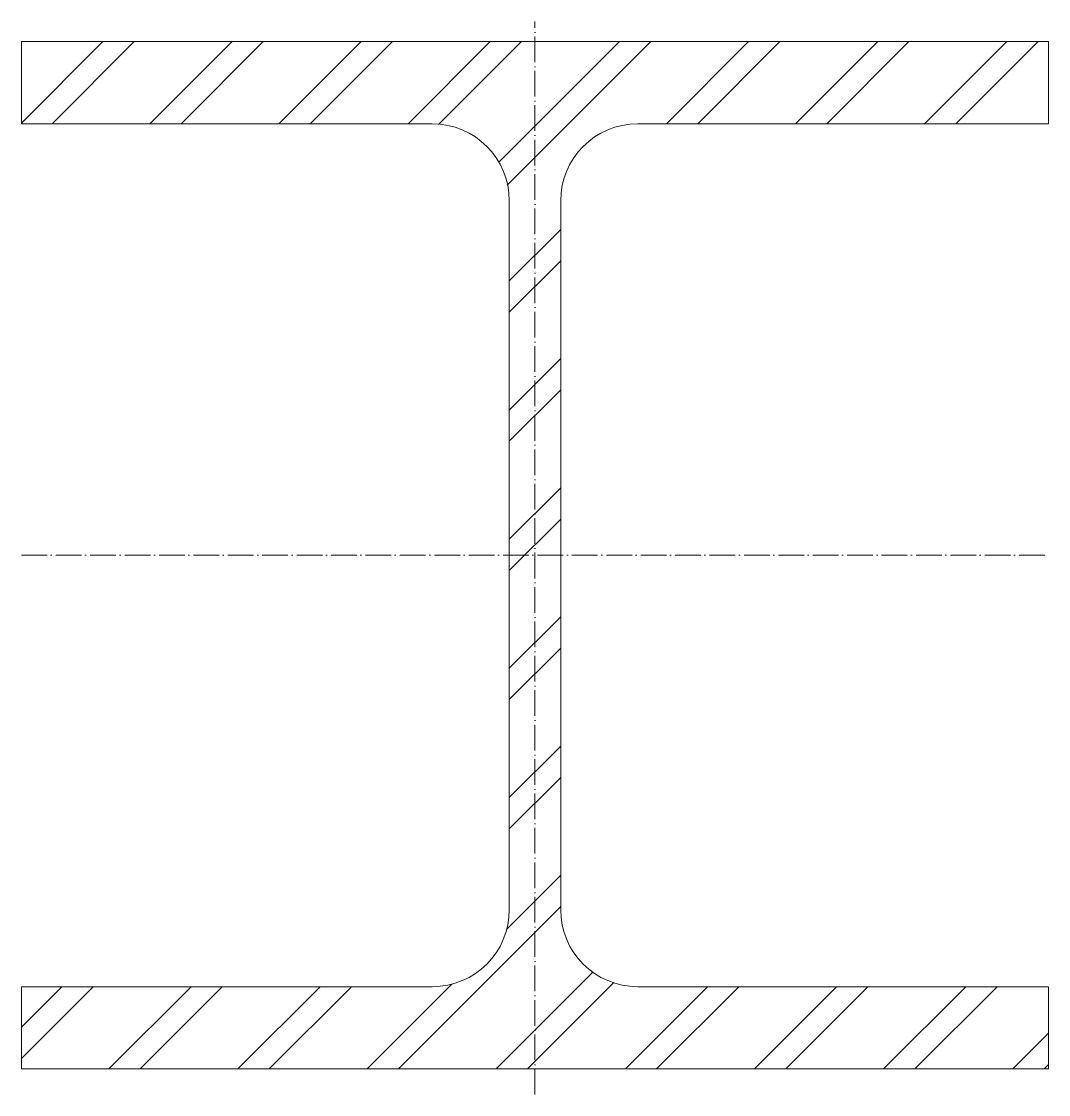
# Model space of a CAD drawing. Header units: metres. Extents: x -100 to 100, y -105 to 104.
import ezdxf

# ---------------------------------------------------------------- set-up
doc = ezdxf.new("R2010")
doc.units = ezdxf.units.M
doc.linetypes.add('MV_hartlijn_staal', pattern=[6.6, 5, -0.8, 0, -0.8])
doc.layers.add('A-DETL-GENF', color=92, linetype='Continuous', lineweight=18)

# ---------------------------------------------------------------- blocks, each defined once
blk = doc.blocks.new('28 Staalprofielen DIN_DIE_DILl 2d - DIN20-4447781-00_0 Basismaterialen')
at = {"layer": 'A-DETL-GENF', "lineweight": 13}
h = blk.add_hatch(dxfattribs=at)
h.set_pattern_fill('FP_562', color=256, style=0, pattern_type=2)
h.set_pattern_definition([(225, (1389.731, -418.656), (12.57236, -12.57236), []), (225, (1389.731, -437.706), (12.57236, -12.57236), [])])
h.paths.add_polyline_path([(100, 100), (-100, 100), (-100, 84), (-20, 84), (-16.12, 83.49), (-12.5, 81.99), (-9.39, 79.61), (-7.01, 76.5), (-5.51, 72.88), (-5, 69), (-5, -69), (-5.51, -72.88), (-7.01, -76.5), (-9.39, -79.61), (-12.5, -81.99), (-16.12, -83.49), (-20, -84), (-100, -84), (-100, -100), (100, -100), (100, -84), (20, -84), (16.12, -83.49), (12.5, -81.99), (9.39, -79.61), (7.01, -76.5), (5.51, -72.88), (5, -69), (5, 69), (5.51, 72.88), (7.01, 76.5), (9.39, 79.61), (12.5, 81.99), (16.12, 83.49), (20, 84), (100, 84)])
at = {"layer": 'A-DETL-GENF', "linetype": 'MV_hartlijn_staal', "lineweight": 13}
for p, q in [((0, -105), (0, 103.92)), ((-100, 0), (100, 0))]:
    blk.add_line(p, q, dxfattribs=at)
at = {"layer": 'A-DETL-GENF'}
for p, q in [((100, 100), (-100, 100)), ((-100, 100), (-100, 84)), ((100, 100), (-100, 100)), ((-100, 100), (-100, 84)), ((100, 84), (100, 100)), ((100, 100), (100, 84)), ((-100, 84), (-20, 84)), ((-100, 84), (-20, 84)), ((20, 84), (100, 84)), ((100, 84), (20, 84)), ((-5, 69), (-5, -69)), ((-5, -69), (-5, 69)), ((5, -69), (5, 69)), ((5, -69), (5, 69)), ((-20, -84), (-100, -84)), ((-100, -84), (-100, -100)), ((-100, -100), (-100, -84)), ((-100, -84), (-20, -84)), ((100, -84), (20, -84)), ((100, -84), (20, -84)), ((100, -100), (100, -84)), ((100, -100), (100, -84)), ((-100, -100), (100, -100)), ((100, -100), (-100, -100))]:
    blk.add_line(p, q, dxfattribs=at)
for centre, start, end in [((-20, 69), 360, 90), ((-20, 69), 360, 90), ((20, 69), 90, 180), ((20, 69), 90, 180), ((-20, -69), 270, 360), ((-20, -69), 270, 0), ((20, -69), 180, 270), ((20, -69), 180, 270)]:
    blk.add_arc(centre, 15, start, end, dxfattribs=at)

msp = doc.modelspace()

# ---------------------------------------------------------------- block references
msp.add_blockref('28 Staalprofielen DIN_DIE_DILl 2d - DIN20-4447781-00_0 Basismaterialen', (0, 0))

doc.saveas('drawing.dxf')
